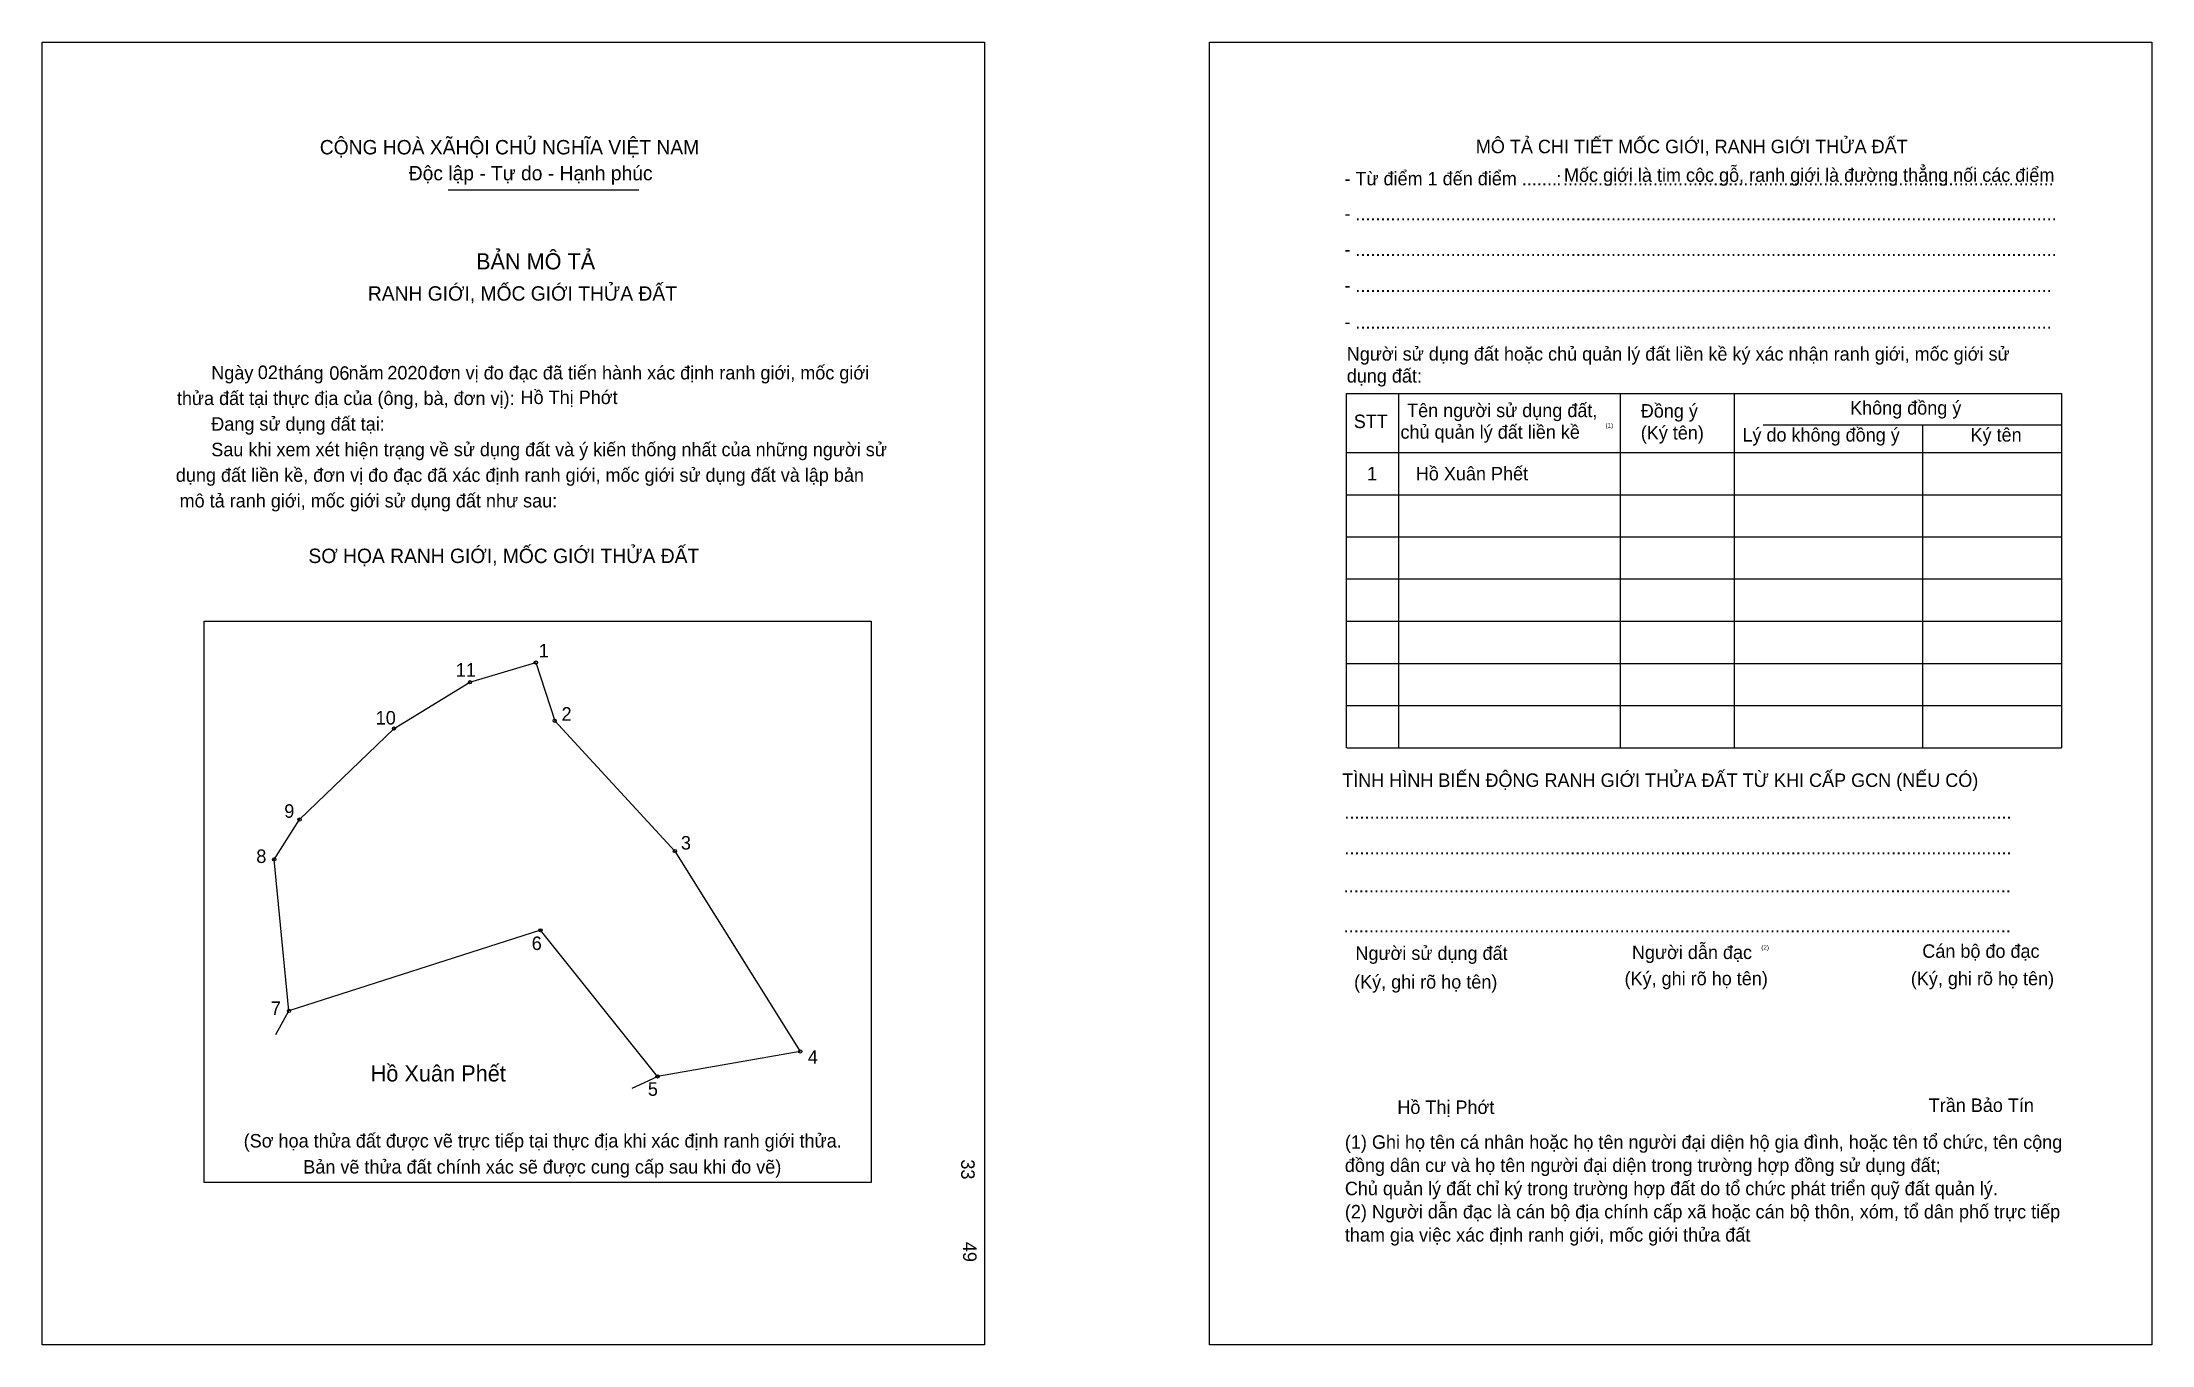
# Model space of a CAD drawing. Extents: x 549328 to 549675, y 1823513 to 1823727.
import ezdxf

# ---------------------------------------------------------------- set-up
doc = ezdxf.new("R2010")
doc.units = 0
for name, color, linetype in [('bmtKhungInTrang1', 7, 'Continuous'), ('bmtKhungInTrang2', 7, 'Continuous'), ('bmtNoiDung', 7, 'Continuous'), ('bmtTemplate', 7, 'Continuous'), ('CanhThua', 7, 'Continuous'), ('MocDinhThua', 7, 'Continuous'), ('RauThua', 7, 'Continuous'), ('SoHieuDinhThua', 7, 'Continuous'), ('TenChuLanCan', 7, 'Continuous')]:
    doc.layers.add(name, color=color, linetype=linetype)

msp = doc.modelspace()

# ---------------------------------------------------------------- linework, layer by layer
at = {"layer": 'bmtKhungInTrang1'}
msp.add_lwpolyline([(549328.47, 1823726.99), (549483.14, 1823726.99), (549483.14, 1823513.06), (549328.47, 1823513.06)], close=True, dxfattribs=at)
at = {"layer": 'bmtKhungInTrang2'}
msp.add_lwpolyline([(549520.02, 1823726.99), (549674.69, 1823726.99), (549674.69, 1823513.06), (549520.02, 1823513.06)], close=True, dxfattribs=at)
at = {"layer": 'bmtTemplate'}
for p, q in [((549395.12, 1823702.74), (549426.4, 1823702.74)), ((549551.05, 1823669.29), (549551.05, 1823611.13)), ((549587.43, 1823669.29), (549587.43, 1823611.13)), ((549606.15, 1823669.36), (549606.15, 1823611.13)), ((549659.88, 1823669.29), (549659.88, 1823611.13)), ((549610.9, 1823664.17), (549659.88, 1823664.17)), ((549542.57, 1823659.6), (549659.88, 1823659.6)), ((549542.57, 1823652.67), (549659.88, 1823652.67)), ((549542.57, 1823645.75), (549659.88, 1823645.75)), ((549542.57, 1823638.83), (549659.88, 1823638.83)), ((549542.57, 1823631.9), (549659.88, 1823631.9)), ((549542.57, 1823624.98), (549659.88, 1823624.98)), ((549542.57, 1823618.06), (549659.88, 1823618.06)), ((549542.57, 1823611.13), (549659.88, 1823611.13))]:
    msp.add_line(p, q, dxfattribs=at)
for points in [[(549542.49, 1823669.29), (549659.88, 1823669.29)], [(549542.49, 1823669.29), (549542.49, 1823611.13)], [(549637.05, 1823664.1), (549637.05, 1823611.13)]]:
    msp.add_lwpolyline(points, dxfattribs=at)
msp.add_lwpolyline([(549355.08, 1823539.71), (549355.08, 1823631.9), (549464.52, 1823631.9), (549464.52, 1823539.71)], close=True, dxfattribs=at)
at = {"layer": 'CanhThua'}
for p, q in [((549398.68, 1823621.87), (549409.5, 1823625.1)), ((549409.5, 1823625.1), (549412.58, 1823615.55)), ((549386.21, 1823614.28), (549398.68, 1823621.87)), ((549412.58, 1823615.55), (549432.31, 1823594.16)), ((549370.71, 1823599.32), (549386.21, 1823614.28)), ((549366.56, 1823592.79), (549370.71, 1823599.32)), ((549368.97, 1823567.9), (549366.56, 1823592.79)), ((549432.31, 1823594.16), (549452.88, 1823561.25)), ((549410.25, 1823581.14), (549368.97, 1823567.9)), ((549429.45, 1823557.15), (549410.25, 1823581.14)), ((549452.88, 1823561.25), (549429.45, 1823557.15))]:
    msp.add_line(p, q, dxfattribs=at)
at = {"layer": 'MocDinhThua'}
for centre in [(549398.68, 1823621.87), (549409.5, 1823625.1), (549412.58, 1823615.55), (549386.21, 1823614.28), (549370.71, 1823599.32), (549432.31, 1823594.16), (549366.56, 1823592.79), (549410.25, 1823581.14), (549368.97, 1823567.9), (549452.88, 1823561.25), (549429.45, 1823557.15)]:
    msp.add_circle(centre, 0.267, dxfattribs=at)
at = {"layer": 'RauThua'}
for p, q in [((549366.81, 1823564.02), (549368.97, 1823567.9)), ((549425.31, 1823555.22), (549429.45, 1823557.15))]:
    msp.add_line(p, q, dxfattribs=at)

# ---------------------------------------------------------------- texts
at = {"layer": 'bmtNoiDung'}
for s, height, p in [('02', 2.213, (549363.86, 1823671.67)), ('06', 2.213, (549375.6, 1823671.55)), ('2020', 2.213, (549385.12, 1823671.6)), ('Hồ Thị Phớt', 2.213, (549406.98, 1823667.56)), ('1', 2.21, (549545.9, 1823655.03)), ('Hồ Xuân Phết ', 2.213, (549553.9, 1823655.03)), ('Hồ Thị Phớt', 2.213, (549550.87, 1823550.98))]:
    msp.add_text(s, height=height, dxfattribs=at).set_placement(p)
for s, p in [('33', (549479.29, 1823543.52)), ('49', (549479.6, 1823529.97))]:
    msp.add_text(s, height=2.213, rotation=270, dxfattribs=at).set_placement(p)
at = {"layer": 'bmtTemplate'}
for s, height, p in [('CỘNG HOÀ XÃHỘI CHỦ NGHĨA VIỆT NAM', 2.3605, (549374.03, 1823708.56)), ('MÔ TẢ CHI TIẾT MỐC GIỚI, RANH GIỚI THỬA ĐẤT', 2.2122, (549563.75, 1823708.75)), ('Độc lập - Tự do - Hạnh phúc', 2.3605, (549388.63, 1823704.3)), ('- Từ điểm 1 đến điểm .......', 2.2122, (549542.19, 1823703.48)), ('Mốc giới là tim cộc gỗ, ranh giới là đường thẳng nối các điểm', 2.2122, (549578.22, 1823704.06)), (':', 2.21, (549576.95, 1823703.48)), ('..................................................................................................', 2.2122, (549578.04, 1823703.48)), ('- ............................................................................................................................................', 2.21216, (549542.19, 1823697.74)), ('BẢN MÔ TẢ', 2.656, (549399.68, 1823689.67)), ('- ............................................................................................................................................', 2.21216, (549542.19, 1823691.86)), ('RANH GIỚI, MỐC GIỚI THỬA ĐẤT', 2.3605, (549381.92, 1823684.54)), ('- ...........................................................................................................................................', 2.21216, (549542.19, 1823685.97)), ('- ...........................................................................................................................................', 2.21216, (549542.19, 1823679.95)), ('Ngày     tháng     năm         đơn vị đo đạc đã tiến hành xác định ranh giới, mốc giới ', 2.213, (549356.22, 1823671.6)), ('Người sử dụng đất hoặc chủ quản lý đất liền kề ký xác nhận ranh giới, mốc giới sử', 2.2122, (549542.57, 1823674.69)), ('dụng đất:', 2.212, (549542.57, 1823671.09)), ('thửa đất tại thực địa của (ông, bà, đơn vị):', 2.213, (549350.58, 1823667.4)), ('Tên người sử dụng đất,', 2.2122, (549552.48, 1823665.41)), ('Đồng ý', 2.212, (549590.82, 1823665.34)), ('Không đồng ý', 2.2122, (549625.17, 1823665.83)), ('Đang sử dụng đất tại:', 2.213, (549356.22, 1823663.19)), ('STT', 2.212, (549543.72, 1823663.61)), ('chủ quản lý đất liền kề', 2.2122, (549551.39, 1823661.87)), ('(1)', 0.738, (549585.04, 1823663.69)), ('(Ký tên)', 2.212, (549590.82, 1823661.74)), ('Lý do không đồng ý', 2.2122, (549607.5, 1823661.4)), ('Ký tên', 2.212, (549644.94, 1823661.4)), ('Sau khi xem xét hiện trạng về sử dụng đất và ý kiến thống nhất của những người sử ', 2.213, (549356.22, 1823658.99)), ('dụng đất liền kề, đơn vị đo đạc đã xác định ranh giới, mốc giới sử dụng đất và lập bản', 2.213, (549350.41, 1823654.79)), ('mô tả ranh giới, mốc giới sử dụng đất như sau:', 2.213, (549351.02, 1823650.58)), ('SƠ HỌA RANH GIỚI, MỐC GIỚI THỬA ĐẤT', 2.3605, (549372.17, 1823641.45)), ('TÌNH HÌNH BIẾN ĐỘNG RANH GIỚI THỬA ĐẤT TỪ KHI CẤP GCN (NẾU CÓ)', 2.2122, (549541.82, 1823604.68)), ('.....................................................................................................................................', 2.21548, (549542.19, 1823599.47)), ('.....................................................................................................................................', 2.21548, (549542.19, 1823593.59)), ('.....................................................................................................................................', 2.21548, (549542.08, 1823587.35)), ('.....................................................................................................................................', 2.21548, (549542.08, 1823580.78)), ('Người sử dụng đất', 2.2122, (549543.99, 1823576.28)), ('Người dẫn đạc', 2.2122, (549589.37, 1823576.42)), ('(2)', 0.738, (549610.61, 1823577.94)), ('Cán bộ đo đạc', 2.2122, (549637.02, 1823576.62)), ('(Ký, ghi rõ họ tên)', 2.2122, (549543.77, 1823571.57)), ('(Ký, ghi rõ họ tên)', 2.2122, (549588.16, 1823572.12)), ('(Ký, ghi rõ họ tên)', 2.2122, (549635.14, 1823572.12)), ('Trần Bảo Tín', 2.2122, (549638.08, 1823551.31)), ('(Sơ họa thửa đất được vẽ trực tiếp tại thực địa khi xác định ranh giới thửa.', 2.213, (549361.54, 1823545.47)), ('(1) Ghi họ tên cá nhân hoặc họ tên người đại diện hộ gia đình, hoặc tên tổ chức, tên cộng', 2.2122, (549542.26, 1823545.26)), ('Bản vẽ thửa đất chính xác sẽ được cung cấp sau khi đo vẽ)', 2.213, (549371.32, 1823541.19)), ('đồng dân cư và họ tên người đại diện trong trường hợp đồng sử dụng đất;', 2.2122, (549542.26, 1823541.45)), ('Chủ quản lý đất chỉ ký trong trường hợp đất do tổ chức phát triển quỹ đất quản lý.', 2.2122, (549542.26, 1823537.64)), ('(2) Người dẫn đạc là cán bộ địa chính cấp xã hoặc cán bộ thôn, xóm, tổ dân phố trực tiếp', 2.2122, (549542.26, 1823533.83)), ('tham gia việc xác định ranh giới, mốc giới thửa đất', 2.2122, (549542.26, 1823530.02))]:
    msp.add_text(s, height=height, dxfattribs=at).set_placement(p)
at = {"layer": 'SoHieuDinhThua'}
for s, height, p in [('1', 2.22, (549409.96, 1823625.95)), ('11', 2.221, (549396.34, 1823622.79)), ('10', 2.221, (549383.2, 1823614.93)), ('2', 2.22, (549413.71, 1823615.56)), ('9', 2.22, (549368.2, 1823599.62)), ('8', 2.22, (549363.61, 1823592.19)), ('3', 2.22, (549433.29, 1823594.4)), ('6', 2.22, (549408.81, 1823577.9)), ('7', 2.22, (549366, 1823567.24)), ('4', 2.22, (549454.12, 1823559.23)), ('5', 2.22, (549427.87, 1823553.96))]:
    msp.add_text(s, height=height, dxfattribs=at).set_placement(p)
at = {"layer": 'TenChuLanCan'}
msp.add_text('Hồ Xuân Phết', height=2.6657, dxfattribs=at).set_placement((549382.37, 1823556.31))

doc.saveas('drawing.dxf')
